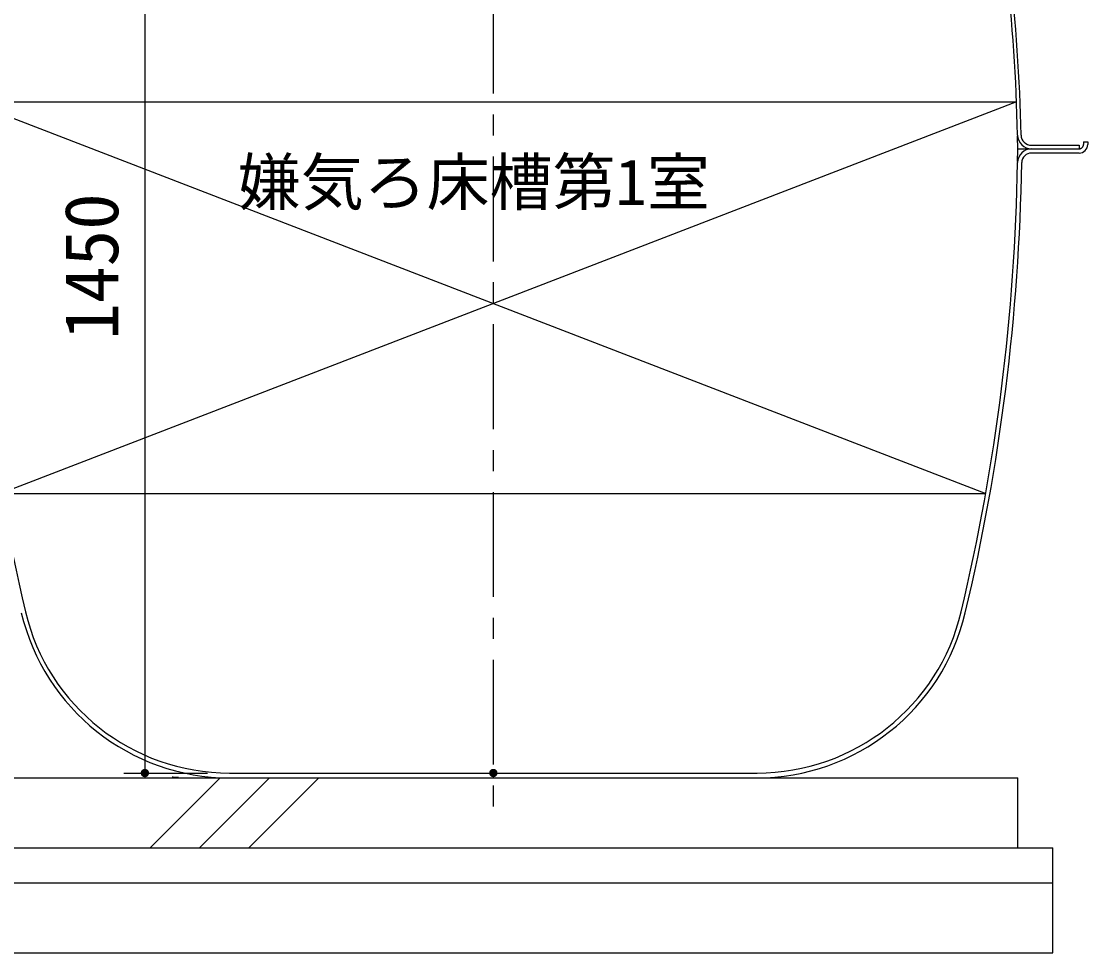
# Model space of a CAD drawing. Units: millimetres, scale not verified. Extents: x -8910 to 8910, y -6308 to 6308.
# Drawn here: x 224 to 1749, y -3652 to -2319 of the extents above; entities that cross this region are included whole.
import ezdxf
from ezdxf.enums import TextEntityAlignment as Align

# ---------------------------------------------------------------- set-up
doc = ezdxf.new("R2010")
doc.units = ezdxf.units.MM
doc.header["$LTSCALE"] = 30
for name, pattern in [('CHAIN1', [8, 5, -1, 1, -1]), ('DASHED3', [4, 3, -1]), ('DOUBLE_CHAIN2', [12.8, 9, -1, 0.6, -0.6, 0.6, -1])]:
    doc.linetypes.add(name, pattern=pattern)
for name, color, linetype, lineweight in [('0-0_製作', 5, 'Continuous', 25), ('0-1_躯体', 3, 'Continuous', 25), ('0-2_機器', 2, 'Continuous', 25), ('0-3_空気管', 3, 'Continuous', 25), ('0-7_文字', 7, 'Continuous', 25), ('0-C_07', 3, 'Continuous', 25)]:
    doc.layers.add(name, color=color, linetype=linetype, lineweight=lineweight)
doc.styles.add('ＭＳ ゴシック', font='')
doc.styles.get('ＭＳ ゴシック').set_extended_font_data('MS Gothic')

msp = doc.modelspace()

# ---------------------------------------------------------------- linework, layer by layer
at = {"layer": '0-0_製作', "color": 3}
for p in [(151.84, -2434.86), (194.94, -2994.86)]:
    msp.add_line(p, (1603.42, -2994.86), dxfattribs=at)
msp.add_lwpolyline([(151.84, -2434.86), (1647.3, -2434.86), (195, -2994.86)], dxfattribs=at)
at = {"layer": '0-1_躯体'}
msp.add_line((149.21, -3401.86), (1649.22, -3401.86), dxfattribs=at)
at = {"layer": '0-2_機器'}
for p, q in [((149.21, -3401.86), (1649.21, -3401.86)), ((407.8, -3502.48), (508.42, -3401.86)), ((478.51, -3502.48), (579.13, -3401.86)), ((549.23, -3502.48), (649.84, -3401.86)), ((1649.21, -3502.48), (1649.21, -3401.86)), ((99.21, -3501.86), (1699.21, -3501.86)), ((99.21, -3551.86), (1699.21, -3551.86))]:
    msp.add_line(p, q, dxfattribs=at)
msp.add_lwpolyline([(99.21, -3651.86), (1699.21, -3651.86), (1699.21, -3501.86)], dxfattribs=at)
at = {"layer": '0-3_空気管', "linetype": 'CHAIN1'}
msp.add_line((899.21, -1072.82), (899.21, -3457.52), dxfattribs=at)
at = {"layer": '0-3_空気管'}
for p, q in [((1668.9, -2496.86), (1737.22, -2496.86)), ((1737.22, -2496.86), (1737.22, -2501.86)), ((1743.22, -2491.86), (1749.22, -2491.86)), ((1749.22, -2491.86), (1749.22, -2495.86)), ((1649.22, -2501.86), (1737.22, -2501.86)), ((1737.22, -2507.86), (1668.95, -2507.86)), ((521.93, -3394.86), (1276.51, -3394.86)), ((521.93, -3401.86), (1276.51, -3401.86))]:
    msp.add_line(p, q, dxfattribs=at)
at = {"layer": '0-3_空気管', "linetype": 'DASHED3'}
for p, q in [((1743.22, -2491.86), (1743.22, -2495.86)), ((1649.22, -2501.86), (1649.21, -2501.86)), ((1668.95, -2501.86), (1737.22, -2501.86))]:
    msp.add_line(p, q, dxfattribs=at)
at = {"layer": '0-3_空気管', "linetype": 'DOUBLE_CHAIN2'}
msp.add_line((1649.21, -2501.86), (1668.95, -2501.86), dxfattribs=at)
at = {"layer": '0-3_空気管'}
msp.add_lwpolyline([(439.82, -3400.41), (440.72, -3400.51), (441.58, -3400.59), (442.43, -3400.66), (443.25, -3400.71), (444.07, -3400.76), (444.89, -3400.79), (445.69, -3400.81), (446.46, -3400.83), (447.2, -3400.85), (447.89, -3400.85), (448.51, -3400.86), (449.05, -3400.86)], dxfattribs=at)
for centre, radius, start, end in [((-850.6, -2531.86), 2500, 1.137, 12.175), ((-850.6, -2531.86), 2505, 1.137, 12.201), ((1668.9, -2481.86), 20, 181.137, 270), ((1668.9, -2481.86), 15, 181.137, 270), ((1737.22, -2495.86), 12, 270, 0), ((1668.95, -2521.86), 20, 90, 179.051), ((1668.95, -2521.86), 14, 90, 179.051), ((3149.06, -2471.86), 3000, 180.949, 193.341), ((-1350.64, -2471.86), 3000, 346.659, 359.051), ((-1350.64, -2471.86), 3006, 346.659, 359.051), ((522.95, -3094.86), 307, 193.296, 269.808), ((521.93, -3094.86), 300, 193.341, 270), ((1275.48, -3094.86), 307, 270, 346.704), ((1276.51, -3094.86), 300, 270, 346.659)]:
    msp.add_arc(centre, radius, start, end, dxfattribs=at)
at = {"layer": '0-3_空気管', "linetype": 'DOUBLE_CHAIN2'}
for centre, radius, start, end in [((-850.6, -2531.86), 2500, 0.688, 1.099), ((-1350.64, -2471.86), 3000, 359.083, 359.427)]:
    msp.add_arc(centre, radius, start, end, dxfattribs=at)
at = {"layer": '0-3_空気管', "linetype": 'DASHED3'}
msp.add_arc((1737.22, -2495.86), 6, 270, 0, dxfattribs=at)
at = {"layer": '0-3_空気管', "color": 92}
for points in [[(893.21, -3394.86), (899.21, -3388.86), (899.21, -3394.86)], [(893.23, -3394.48), (899.21, -3388.86), (893.21, -3394.86)], [(893.4, -3396.35), (893.21, -3394.86), (899.21, -3394.86)], [(893.26, -3395.61), (893.21, -3394.86), (893.4, -3396.35)], [(893.32, -3393.73), (899.21, -3388.86), (893.23, -3394.48)], [(893.51, -3393), (899.21, -3388.86), (893.32, -3393.73)], [(893.4, -3396.35), (899.21, -3394.86), (893.64, -3397.07)], [(893.79, -3392.3), (899.21, -3388.86), (893.51, -3393)], [(893.64, -3397.07), (899.21, -3394.86), (893.96, -3397.75)], [(894.15, -3391.64), (899.21, -3388.86), (893.79, -3392.3)], [(893.96, -3397.75), (899.21, -3394.86), (894.36, -3398.38)], [(894.59, -3391.03), (899.21, -3388.86), (894.15, -3391.64)], [(894.36, -3398.38), (899.21, -3394.86), (894.84, -3398.96)], [(895.11, -3390.48), (899.21, -3388.86), (894.59, -3391.03)], [(894.84, -3398.96), (899.21, -3394.86), (895.39, -3399.48)], [(895.69, -3390), (899.21, -3388.86), (895.11, -3390.48)], [(895.39, -3399.48), (899.21, -3394.86), (896, -3399.92)], [(896.32, -3389.6), (899.21, -3388.86), (895.69, -3390)], [(896, -3399.92), (899.21, -3394.86), (896.66, -3400.29)], [(896.32, -3389.6), (898.46, -3388.9), (899.21, -3388.86)], [(897.01, -3389.28), (898.46, -3388.9), (896.32, -3389.6)], [(896.66, -3400.29), (899.21, -3394.86), (897.36, -3400.56)], [(897.01, -3389.28), (897.72, -3389.05), (898.46, -3388.9)], [(897.36, -3400.56), (899.21, -3394.86), (898.09, -3400.75)], [(898.09, -3400.75), (899.21, -3394.86), (898.84, -3400.85)], [(898.84, -3400.85), (899.21, -3394.86), (899.21, -3400.86)], [(899.21, -3388.86), (904.79, -3392.65), (899.21, -3394.86)], [(899.21, -3388.86), (904.47, -3391.97), (904.79, -3392.65)], [(899.21, -3388.86), (904.07, -3391.33), (904.47, -3391.97)], [(899.21, -3388.86), (903.59, -3390.75), (904.07, -3391.33)], [(899.21, -3388.86), (903.04, -3390.23), (903.59, -3390.75)], [(899.21, -3388.86), (902.43, -3389.79), (903.04, -3390.23)], [(899.21, -3388.86), (901.77, -3389.43), (902.43, -3389.79)], [(899.21, -3388.86), (901.07, -3389.15), (901.77, -3389.43)], [(899.21, -3388.86), (900.34, -3388.96), (901.07, -3389.15)], [(899.21, -3388.86), (899.59, -3388.87), (900.34, -3388.96)], [(899.21, -3394.86), (904.79, -3392.65), (905.03, -3393.36)], [(899.21, -3394.86), (905.03, -3393.36), (905.17, -3394.1)], [(899.21, -3394.86), (905.17, -3394.1), (905.21, -3394.86)], [(899.21, -3394.86), (902.74, -3399.71), (899.21, -3400.86)], [(899.21, -3394.86), (903.32, -3399.23), (902.74, -3399.71)], [(899.21, -3394.86), (903.84, -3398.68), (903.32, -3399.23)], [(899.21, -3394.86), (904.28, -3398.07), (903.84, -3398.68)], [(899.21, -3394.86), (904.64, -3397.41), (904.28, -3398.07)], [(899.21, -3394.86), (904.92, -3396.71), (904.64, -3397.41)], [(899.21, -3394.86), (905.11, -3395.98), (904.92, -3396.71)], [(899.21, -3394.86), (905.2, -3395.23), (905.11, -3395.98)], [(899.21, -3394.86), (905.21, -3394.86), (905.2, -3395.23)], [(899.21, -3400.86), (902.74, -3399.71), (902.1, -3400.11)], [(899.21, -3400.86), (902.1, -3400.11), (899.97, -3400.81)], [(899.97, -3400.81), (902.1, -3400.11), (901.42, -3400.44)], [(899.97, -3400.81), (901.42, -3400.44), (900.71, -3400.67)]]:
    msp.add_solid(points, dxfattribs=at)
at = {"layer": '0-C_07', "color": 2}
for p, q in [((400.88, -1944.86), (400.88, -3394.86)), ((370.88, -3394.86), (490.53, -3394.86))]:
    msp.add_line(p, q, dxfattribs=at)
at = {"layer": '0-C_07', "color": 5}
for points in [[(394.88, -3394.86), (400.88, -3388.86), (400.88, -3394.86)], [(394.89, -3394.48), (400.88, -3388.86), (394.88, -3394.86)], [(394.88, -3394.86), (400.88, -3394.86), (394.93, -3395.61)], [(394.99, -3393.73), (400.88, -3388.86), (394.89, -3394.48)], [(394.93, -3395.61), (400.88, -3394.86), (395.07, -3396.35)], [(395.17, -3393), (400.88, -3388.86), (394.99, -3393.73)], [(395.07, -3396.35), (400.88, -3394.86), (395.3, -3397.07)], [(395.45, -3392.3), (400.88, -3388.86), (395.17, -3393)], [(395.3, -3397.07), (400.88, -3394.86), (395.62, -3397.75)], [(395.81, -3391.64), (400.88, -3388.86), (395.45, -3392.3)], [(395.62, -3397.75), (400.88, -3394.86), (396.02, -3398.38)], [(396.26, -3391.03), (400.88, -3388.86), (395.81, -3391.64)], [(396.02, -3398.38), (400.88, -3394.86), (396.5, -3398.96)], [(396.77, -3390.48), (400.88, -3388.86), (396.26, -3391.03)], [(396.5, -3398.96), (400.88, -3394.86), (397.05, -3399.48)], [(397.35, -3390), (400.88, -3388.86), (396.77, -3390.48)], [(397.05, -3399.48), (400.88, -3394.86), (397.66, -3399.92)], [(397.99, -3389.6), (400.88, -3388.86), (397.35, -3390)], [(397.66, -3399.92), (400.88, -3394.86), (398.32, -3400.29)], [(398.67, -3389.28), (400.88, -3388.86), (397.99, -3389.6)], [(398.32, -3400.29), (400.88, -3394.86), (399.02, -3400.56)], [(399.39, -3389.05), (400.88, -3388.86), (398.67, -3389.28)], [(399.02, -3400.56), (400.88, -3394.86), (399.75, -3400.75)], [(400.13, -3388.9), (400.88, -3388.86), (399.39, -3389.05)], [(399.75, -3400.75), (400.88, -3394.86), (400.5, -3400.85)], [(400.5, -3400.85), (400.88, -3394.86), (400.88, -3400.86)], [(400.88, -3388.86), (406.83, -3394.1), (400.88, -3394.86)], [(400.88, -3388.86), (406.69, -3393.36), (406.83, -3394.1)], [(400.88, -3388.86), (406.46, -3392.65), (406.69, -3393.36)], [(400.88, -3388.86), (406.14, -3391.97), (406.46, -3392.65)], [(400.88, -3388.86), (405.73, -3391.33), (406.14, -3391.97)], [(400.88, -3388.86), (405.25, -3390.75), (405.73, -3391.33)], [(400.88, -3388.86), (404.7, -3390.23), (405.25, -3390.75)], [(400.88, -3388.86), (404.09, -3389.79), (404.7, -3390.23)], [(400.88, -3388.86), (403.43, -3389.43), (404.09, -3389.79)], [(400.88, -3388.86), (402.73, -3389.15), (403.43, -3389.43)], [(400.88, -3388.86), (402, -3388.96), (402.73, -3389.15)], [(400.88, -3388.86), (401.26, -3388.87), (402, -3388.96)], [(400.88, -3394.86), (406.83, -3394.1), (406.88, -3394.86)], [(400.88, -3394.86), (402.37, -3400.67), (400.88, -3400.86)], [(400.88, -3394.86), (403.09, -3400.44), (402.37, -3400.67)], [(400.88, -3394.86), (403.77, -3400.11), (403.09, -3400.44)], [(400.88, -3394.86), (404.41, -3399.71), (403.77, -3400.11)], [(400.88, -3394.86), (404.99, -3399.23), (404.41, -3399.71)], [(400.88, -3394.86), (405.5, -3398.68), (404.99, -3399.23)], [(400.88, -3394.86), (405.94, -3398.07), (405.5, -3398.68)], [(400.88, -3394.86), (406.31, -3397.41), (405.94, -3398.07)], [(400.88, -3394.86), (406.59, -3396.71), (406.31, -3397.41)], [(400.88, -3394.86), (406.77, -3395.98), (406.59, -3396.71)], [(400.88, -3394.86), (406.87, -3395.23), (406.77, -3395.98)], [(400.88, -3394.86), (406.88, -3394.86), (406.87, -3395.23)], [(400.88, -3400.86), (402.37, -3400.67), (401.63, -3400.81)]]:
    msp.add_solid(points, dxfattribs=at)

# ---------------------------------------------------------------- texts
at = {"layer": '0-7_文字', "color": 4, "style": 'ＭＳ ゴシック'}
msp.add_text('嫌気ろ床槽第1室', height=65.98, dxfattribs=at).set_placement((533.84, -2602.18), align=Align.BOTTOM_LEFT)
at = {"layer": '0-C_07', "color": 4, "style": 'ＭＳ ゴシック'}
msp.add_text('1450', height=76.98, rotation=90, dxfattribs=at).set_placement((385.88, -2774.86), align=Align.BOTTOM_LEFT)

doc.saveas('drawing.dxf')
